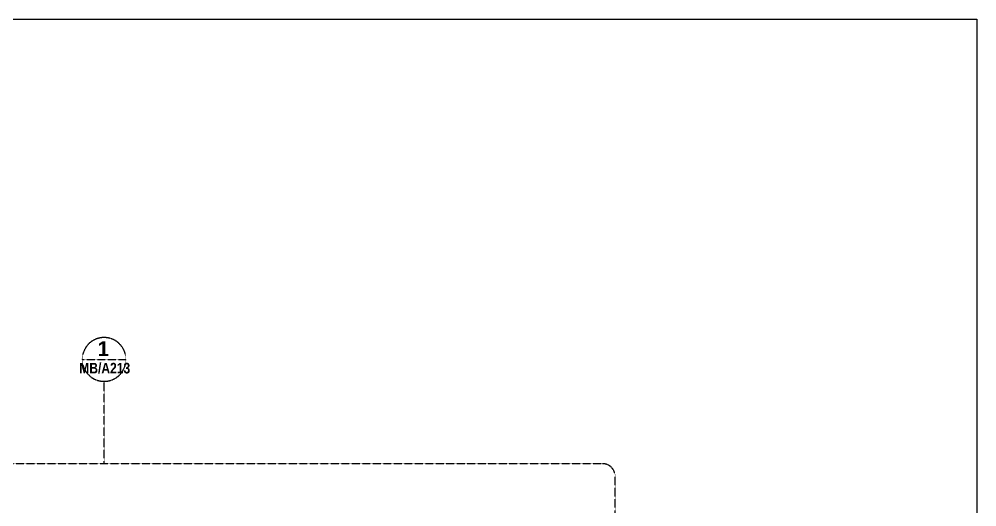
# Model space of a CAD drawing. Header units: inches. Extents: x 22 to 382261, y 22 to 371281.
# Drawn here: x 224178 to 258290, y 156624 to 174008 of the extents above; entities that cross this region are included whole.
import ezdxf

# ---------------------------------------------------------------- set-up
doc = ezdxf.new("R2010")
doc.units = ezdxf.units.IN
doc.header["$MEASUREMENT"] = 0
doc.linetypes.add('_Tracejado médio', pattern=[4, 3, -1])
doc.layers.add('A-ANNO-SYMB', color=150, linetype='Continuous', lineweight=9)
doc.styles.add('Arial Narrow_B', font='ARIALNB.TTF', dxfattribs={"height": 255})
doc.styles.add('Arial_B_1', font='arialbd.ttf', dxfattribs={"height": 180.555556})

# ---------------------------------------------------------------- blocks, each defined once
blk = doc.blocks.new('Elevation - Metric Callout-744581-Right Side Elevation')
at = {"layer": 'A-ANNO-SYMB', "linetype": '_Tracejado médio'}
blk.add_line((5901, 21623), (7461, 21623), dxfattribs=at)
for start, end in [(360, 180), (180, 360)]:
    blk.add_arc((6681, 21623), 780, start, end, dxfattribs=at)

msp = doc.modelspace()

# ---------------------------------------------------------------- linework, layer by layer
msp.add_lwpolyline([(185847.8, 174007.8), (258290.1, 174007.8), (258290.1, 100501.1), (185847.8, 100501.1)], close=True)
at = {"layer": 'A-ANNO-SYMB', "linetype": '_Tracejado médio'}
for p, q in [((227203.5, 158162.7), (227203.5, 161098)), ((244957.9, 158162.7), (207783.1, 158162.7)), ((245407.9, 140540.3), (245407.9, 157712.7))]:
    msp.add_line(p, q, dxfattribs=at)
msp.add_arc((244957.9, 157712.7), 450, 0, 90, dxfattribs=at)

# ---------------------------------------------------------------- block references
msp.add_blockref('Elevation - Metric Callout-744581-Right Side Elevation', (220522.9, 140255.4), dxfattribs=at)

# ---------------------------------------------------------------- texts
at = {"layer": 'A-ANNO-SYMB', "linetype": '_Tracejado médio', "attachment_point": 1}
for s, insert, char_height, width, style in [('\\fArial|b1|i0|c0|p34|;1', (226972.9, 162524.8), 525, 505.063, 'Arial_B_1'), ('MB/A213', (226319.1, 161756.3), 375, 2188.607, 'Arial Narrow_B')]:
    msp.add_mtext(s, dxfattribs=dict(at, insert=insert, char_height=char_height, width=width, style=style))

doc.saveas('drawing.dxf')
